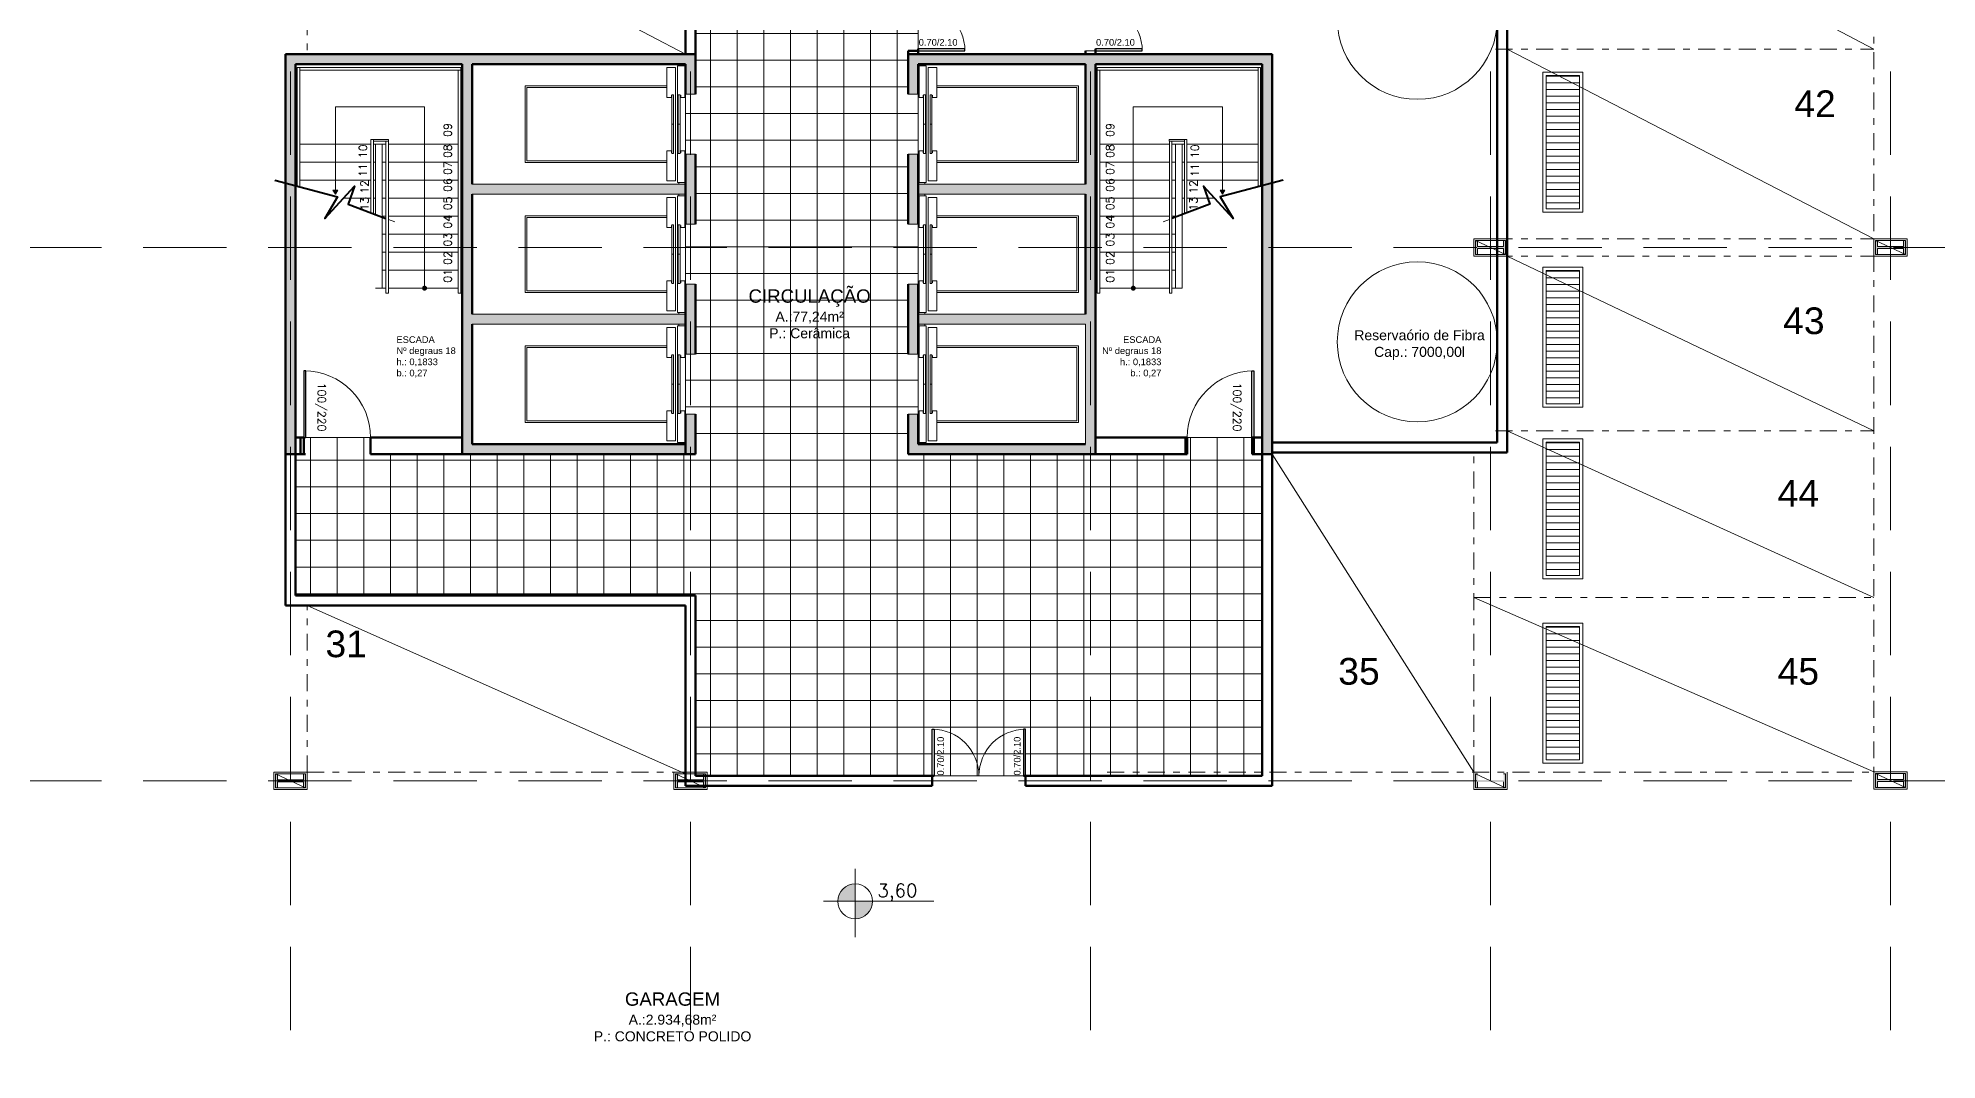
# Model space of a CAD drawing. Header units: millimetres. Extents: x 898 to 1284, y 401 to 654.
# Drawn here: x 1222.2 to 1250.69, y 437.33 to 452.65 of the extents above; entities that cross this region are included whole.
import ezdxf

# ---------------------------------------------------------------- set-up
doc = ezdxf.new("R2010")
doc.units = ezdxf.units.MM
doc.header["$LTSCALE"] = 10
doc.linetypes.add('DASHDOT', pattern=[25.4, 12.7, -6.35, 0, -6.35])
doc.linetypes.add('DASHED2', pattern=[0.375, 0.25, -0.125])
for name, color, linetype, lineweight in [('cinza 03', 252, 'Continuous', 13), ('COTA', 90, 'Continuous', 9), ('DIMS', 90, 'Continuous', 9), ('LIFTELE', 16, 'Continuous', 20), ('linha estutura', 252, 'Continuous', 13), ('PAREDES', 50, 'Continuous', 50), ('PAREDES 2', 50, 'Continuous', 50), ('Pilares', 16, 'Continuous', 20), ('pn 02', 16, 'Continuous', 20), ('pn 04', 130, 'Continuous', 40), ('PN-01', 90, 'Continuous', 13), ('PN-03', 180, 'Continuous', 30), ('TEXT', 16, 'Continuous', 20), ('texto', 16, 'Continuous', 20), ('WALLS', 90, 'Continuous', 15)]:
    doc.layers.add(name, color=color, linetype=linetype, lineweight=lineweight)
doc.styles.add('REGUA60', font='cityb___.ttf', dxfattribs={"width": 1.4})
doc.styles.get("Standard").update_dxf_attribs({"font": 'simplex.shx'})

# ---------------------------------------------------------------- blocks, each defined once
blk = doc.blocks.new('LIFTPLAN')
at = {"layer": 'LIFTELE', "color": 7, "linetype": 'Continuous'}
for p, q in [((-575, 0), (-575, 2125)), ((-575, 2125), (575, 2125)), ((-550, 0), (-550, 2100)), ((-550, 2100), (550, 2100)), ((550, 0), (550, 2100)), ((575, 0), (575, 2125)), ((-850, 0), (-400, 0)), ((-850, -130), (-850, 0)), ((-400, 0), (-400, -69)), ((400, 0), (850, 0)), ((400, -69), (400, 0)), ((850, 0), (850, -130)), ((-875, -180), (-900, -180)), ((875, -160), (-875, -160)), ((-875, -160), (-875, -269)), ((-875, -269), (-400, -269)), ((850, -130), (-850, -130)), ((-2, -75), (-439, -75)), ((-439, -75), (-439, -100)), ((-439, -100), (-2, -100)), ((-439, -170), (-2, -170)), ((-439, -200), (-439, -170)), ((-2, -200), (-439, -200)), ((-400, -69), (-432, -69)), ((-400, -206), (-432, -206)), ((-400, -269), (-400, -206)), ((-2, -100), (-2, -75)), ((-2, -170), (-2, -200)), ((2, -75), (439, -75)), ((2, -100), (2, -75)), ((439, -100), (2, -100)), ((439, -170), (2, -170)), ((2, -170), (2, -200)), ((2, -200), (439, -200)), ((432, -69), (400, -69)), ((400, -206), (400, -269)), ((432, -206), (400, -206)), ((400, -269), (875, -269)), ((439, -75), (439, -100)), ((439, -200), (439, -170)), ((875, -269), (875, -160)), ((900, -180), (875, -180))]:
    blk.add_line(p, q, dxfattribs=at)

msp = doc.modelspace()

# ---------------------------------------------------------------- hatches: boundary and pattern name
at = {"layer": 'cinza 03'}
h = msp.add_hatch(dxfattribs=at)
h.set_pattern_fill('_USER', color=256, scale=0.4, style=0, double=1, pattern_type=0)
h.set_pattern_definition([(0, (899.89005, 189.11928), (0, 0.4), []), (90, (899.89005, 189.11928), (-0.4, 2e-17), [])])
h.paths.add_polyline_path([(1235.407, 451.811), (1235.257, 451.811), (1235.257, 452.411), (1235.257, 452.461), (1235.407, 452.461), (1235.407, 452.491), (1235.407, 453.861), (1235.257, 453.861), (1235.257, 453.911), (1234.499, 453.911), (1234.499, 454.061), (1233.799, 454.061), (1233.799, 453.911), (1233.717, 453.911), (1233.567, 453.911), (1233.484, 453.911), (1233.484, 454.061), (1233.454, 454.061), (1232.784, 454.061), (1232.784, 453.911), (1232.067, 453.911), (1232.067, 452.411), (1232.067, 451.811), (1231.917, 451.811), (1231.917, 450.911), (1232.067, 450.911), (1232.067, 449.861), (1231.917, 449.861), (1231.917, 448.961), (1232.067, 448.961), (1232.067, 447.911), (1231.917, 447.911), (1231.917, 447.011), (1232.067, 447.011), (1232.067, 446.411), (1228.567, 446.411), (1227.192, 446.411), (1227.192, 446.661), (1226.192, 446.661), (1226.192, 446.411), (1226.067, 446.411), (1226.067, 444.291), (1232.067, 444.291), (1232.067, 441.586), (1235.617, 441.586), (1235.617, 442.286), (1235.647, 442.286), (1235.647, 442.285, -0.401712), (1236.317, 441.586, -0.401712), (1236.987, 442.285), (1236.987, 442.286), (1237.017, 442.286), (1237.017, 441.586), (1240.567, 441.586), (1240.567, 446.411), (1240.417, 446.411), (1240.417, 446.661), (1239.442, 446.661), (1239.442, 446.411), (1239.154, 446.411), (1238.067, 446.411), (1235.257, 446.411), (1235.257, 447.011), (1235.407, 447.011), (1235.407, 447.911), (1235.257, 447.911), (1235.257, 448.961), (1235.407, 448.961), (1235.407, 449.861), (1235.257, 449.861), (1235.257, 450.911), (1235.407, 450.911)])
h.paths.add_polyline_path([(1235.647, 442.285), (1235.647, 441.586), (1236.317, 441.586, 0.401712)], flags=16)
h.paths.add_polyline_path([(1236.987, 442.285, 0.401712), (1236.317, 441.586), (1236.987, 441.586)], flags=16)
h.paths.add_polyline_path([(1232.825, 448.933), (1234.73, 448.933), (1234.73, 447.967), (1232.825, 447.967)], flags=24)
h.paths.add_polyline_path([(1235.667, 441.58), (1235.667, 442.2), (1235.821, 442.2), (1235.821, 441.58)], flags=9)
h.paths.add_polyline_path([(1236.813, 441.58), (1236.813, 442.2), (1236.967, 442.2), (1236.967, 441.58)], flags=9)
h = msp.add_hatch(color=256, dxfattribs=at)
h.paths.add_polyline_path([(1231.992, 452.411), (1225.992, 452.411), (1225.992, 449.511), (1226.067, 449.511), (1226.067, 452.261), (1228.567, 452.261), (1228.567, 449.511), (1228.717, 449.511), (1228.717, 450.311), (1231.917, 450.311), (1231.917, 450.461), (1228.717, 450.461), (1228.717, 452.261), (1231.917, 452.261), (1231.917, 451.811), (1231.992, 451.811)])
h.paths.add_polyline_path([(1232.067, 452.411), (1231.992, 452.411), (1231.992, 451.811), (1232.067, 451.811)])
h.paths.add_polyline_path([(1232.067, 450.911), (1231.992, 450.911), (1231.992, 449.861), (1232.067, 449.861)])
h.paths.add_polyline_path([(1231.992, 450.911), (1231.917, 450.911), (1231.917, 450.461), (1231.917, 449.861), (1231.992, 449.861)], flags=17)
h.paths.add_polyline_path([(1232.067, 448.961), (1231.992, 448.961), (1231.992, 447.911), (1232.067, 447.911)])
h.paths.add_polyline_path([(1231.917, 448.511), (1228.717, 448.511), (1228.717, 449.511), (1228.567, 449.511), (1228.567, 446.411), (1231.917, 446.411), (1231.917, 446.561), (1228.717, 446.561), (1228.717, 448.361), (1231.917, 448.361)])
h.paths.add_polyline_path([(1231.992, 448.961), (1231.917, 448.961), (1231.917, 448.511), (1231.917, 447.911), (1231.992, 447.911)])
h.paths.add_polyline_path([(1232.067, 447.011), (1231.992, 447.011), (1231.992, 446.411), (1232.067, 446.411)])
h.paths.add_polyline_path([(1231.992, 447.011), (1231.917, 447.011), (1231.917, 446.561), (1231.917, 446.411), (1231.992, 446.411)])
h.paths.add_polyline_path([(1225.992, 452.411), (1225.917, 452.411), (1225.917, 449.511), (1225.992, 449.511)])
h.paths.add_polyline_path([(1226.067, 449.511), (1225.992, 449.511), (1225.992, 446.411), (1226.067, 446.411)])
h.paths.add_polyline_path([(1225.992, 449.511), (1225.917, 449.511), (1225.917, 446.411), (1225.992, 446.411)])
h = msp.add_hatch(color=256, dxfattribs=at)
h.paths.add_polyline_path([(1237.992, 452.411), (1235.257, 452.411), (1235.257, 451.811), (1235.407, 451.811), (1235.407, 452.261), (1237.917, 452.261), (1237.917, 450.461), (1235.407, 450.461), (1235.407, 450.311), (1237.917, 450.311), (1237.917, 449.511), (1237.992, 449.511)])
h.paths.add_polyline_path([(1235.407, 450.911), (1235.257, 450.911), (1235.257, 449.861), (1235.407, 449.861)], flags=17)
h.paths.add_polyline_path([(1235.407, 448.961), (1235.257, 448.961), (1235.257, 447.911), (1235.407, 447.911)], flags=17)
h.paths.add_polyline_path([(1235.407, 447.011), (1235.257, 447.011), (1235.257, 446.411), (1237.992, 446.411), (1237.992, 449.511), (1237.917, 449.511), (1237.917, 448.511), (1235.407, 448.511), (1235.407, 448.361), (1237.917, 448.361), (1237.917, 446.561), (1235.407, 446.561)])
h.paths.add_polyline_path([(1238.067, 449.511), (1237.992, 449.511), (1237.992, 446.411), (1238.067, 446.411)])
h.paths.add_polyline_path([(1238.067, 452.261), (1240.567, 452.261), (1240.567, 449.511), (1240.717, 449.511), (1240.717, 452.411), (1237.992, 452.411), (1237.992, 449.511), (1238.067, 449.511)])
h.paths.add_polyline_path([(1240.717, 449.511), (1240.567, 449.511), (1240.567, 446.411), (1240.717, 446.411)])
h = msp.add_hatch(dxfattribs=at)
h.set_pattern_fill('_USER', color=256, scale=0.1, style=0, pattern_type=0)
h.set_pattern_definition([(0, (1089.91047, 197.37955), (0, 0.1), [])])
h.paths.add_polyline_path([(1245.326, 452.089), (1244.826, 452.089), (1244.826, 450.089), (1245.326, 450.089)])
h = msp.add_hatch(dxfattribs=at)
h.set_pattern_fill('_USER', color=256, scale=0.1, style=0, pattern_type=0)
h.set_pattern_definition([(0, (1089.91047, 194.45578), (0, 0.1), [])])
h.paths.add_polyline_path([(1245.326, 449.165), (1244.826, 449.165), (1244.826, 447.165), (1245.326, 447.165)])
h = msp.add_hatch(dxfattribs=at)
h.set_pattern_fill('_USER', color=256, scale=0.1, style=0, pattern_type=0)
h.set_pattern_definition([(0, (1089.91047, 191.88111), (0, 0.1), [])])
h.paths.add_polyline_path([(1245.326, 446.591), (1244.826, 446.591), (1244.826, 444.591), (1245.326, 444.591)])
h = msp.add_hatch(dxfattribs=at)
h.set_pattern_fill('_USER', color=256, scale=0.1, style=0, pattern_type=0)
h.set_pattern_definition([(0, (1089.91047, 189.11928), (0, 0.1), [])])
h.paths.add_polyline_path([(1245.326, 443.829), (1244.826, 443.829), (1244.826, 441.829), (1245.326, 441.829)])
h = msp.add_hatch(color=256, dxfattribs=at)
h.paths.add_polyline_path([(1234.461, 439.967, 0.414214), (1234.2, 439.706), (1234.461, 439.706)])
h.paths.add_polyline_path([(1234.461, 439.444, 0.414214), (1234.723, 439.706), (1234.461, 439.706)])
at = {"layer": 'Pilares'}
for points in [[(1243.767, 449.616), (1243.767, 449.406), (1243.797, 449.406), (1243.797, 449.496), (1244.187, 449.496), (1244.187, 449.406), (1244.217, 449.406), (1244.217, 449.616), (1244.187, 449.616), (1244.187, 449.526), (1243.797, 449.526), (1243.797, 449.616)], [(1249.767, 449.616), (1249.767, 449.406), (1249.797, 449.406), (1249.797, 449.496), (1250.187, 449.496), (1250.187, 449.406), (1250.217, 449.406), (1250.217, 449.616), (1250.187, 449.616), (1250.187, 449.526), (1249.797, 449.526), (1249.797, 449.616)], [(1225.767, 441.616), (1225.767, 441.406), (1225.797, 441.406), (1225.797, 441.496), (1226.187, 441.496), (1226.187, 441.406), (1226.217, 441.406), (1226.217, 441.616), (1226.187, 441.616), (1226.187, 441.526), (1225.797, 441.526), (1225.797, 441.616)], [(1231.767, 441.616), (1231.767, 441.406), (1231.797, 441.406), (1231.797, 441.496), (1232.187, 441.496), (1232.187, 441.406), (1232.217, 441.406), (1232.217, 441.616), (1232.187, 441.616), (1232.187, 441.526), (1231.797, 441.526), (1231.797, 441.616)], [(1243.767, 441.616), (1243.767, 441.406), (1243.797, 441.406), (1243.797, 441.496), (1244.187, 441.496), (1244.187, 441.406), (1244.217, 441.406), (1244.217, 441.616), (1244.187, 441.616), (1244.187, 441.526), (1243.797, 441.526), (1243.797, 441.616)], [(1249.767, 441.621), (1249.767, 441.411), (1249.797, 441.411), (1249.797, 441.501), (1250.187, 441.501), (1250.187, 441.411), (1250.217, 441.411), (1250.217, 441.621), (1250.187, 441.621), (1250.187, 441.531), (1249.797, 441.531), (1249.797, 441.621)]]:
    msp.add_hatch(color=256, dxfattribs=at).paths.add_polyline_path(points)
at = {"layer": 'PN-01'}
for points in [[(1226.664, 450.31), (1226.7, 450.373), (1226.628, 450.373)], [(1239.969, 450.31), (1239.933, 450.373), (1240.005, 450.373)]]:
    msp.add_hatch(color=256, dxfattribs=at).paths.add_polyline_path(points)

# ---------------------------------------------------------------- linework, layer by layer
at = {"layer": 'cinza 03'}
for p, q in [((1226.242, 455.381), (1231.917, 452.411)), ((1244.242, 455.381), (1249.742, 452.486)), ((1235.407, 453.846), (1235.407, 452.491)), ((1244.242, 452.486), (1249.742, 449.641)), ((1226.067, 448.901), (1226.067, 452.261)), ((1226.067, 452.261), (1228.567, 452.261)), ((1228.567, 448.361), (1228.567, 452.261)), ((1238.067, 448.361), (1238.067, 452.261)), ((1240.567, 452.261), (1238.067, 452.261)), ((1240.567, 448.901), (1240.567, 452.261)), ((1231.917, 451.811), (1231.917, 450.911)), ((1235.407, 451.811), (1235.407, 450.911)), ((1231.917, 449.861), (1231.917, 448.961)), ((1235.407, 449.861), (1235.407, 448.961)), ((1244.242, 449.381), (1249.742, 446.761)), ((1231.917, 447.911), (1231.917, 447.011)), ((1235.407, 447.911), (1235.407, 447.011)), ((1227.192, 446.661), (1226.192, 446.661)), ((1239.417, 446.661), (1240.412, 446.661)), ((1244.242, 446.761), (1249.742, 444.261)), ((1240.717, 446.411), (1243.742, 441.641)), ((1226.242, 444.141), (1231.917, 441.616)), ((1243.742, 444.261), (1249.742, 441.646)), ((1237.017, 441.586), (1235.607, 441.586))]:
    msp.add_line(p, q, dxfattribs=at)
for points in [[(1244.776, 450.039), (1245.376, 450.039), (1245.376, 452.139), (1244.776, 452.139)], [(1244.826, 450.089), (1245.326, 450.089), (1245.326, 452.089), (1244.826, 452.089)], [(1244.776, 447.115), (1245.376, 447.115), (1245.376, 449.215), (1244.776, 449.215)], [(1244.826, 447.165), (1245.326, 447.165), (1245.326, 449.165), (1244.826, 449.165)], [(1244.776, 444.541), (1245.376, 444.541), (1245.376, 446.641), (1244.776, 446.641)], [(1244.826, 444.591), (1245.326, 444.591), (1245.326, 446.591), (1244.826, 446.591)], [(1244.776, 441.779), (1245.376, 441.779), (1245.376, 443.879), (1244.776, 443.879)], [(1244.826, 441.829), (1245.326, 441.829), (1245.326, 443.829), (1244.826, 443.829)]]:
    msp.add_lwpolyline(points, close=True, dxfattribs=at)
for points in [[(1227.46, 449.931), (1227.556, 449.895)], [(1239.173, 449.931), (1239.078, 449.895)]]:
    msp.add_lwpolyline(points, dxfattribs=at)
for centre, radius, start, end in [((1235.407, 452.461), 0.7, 0, 90), ((1238.067, 452.461), 0.7, 0, 90), ((1226.192, 446.661), 1, 0, 90), ((1240.442, 446.661), 1, 90, 180), ((1235.617, 441.586), 0.7, 0, 90), ((1237.017, 441.586), 0.7, 90, 180)]:
    msp.add_arc(centre, radius, start, end, dxfattribs=at)
at = {"layer": 'COTA'}
for p, q in [((1234.461, 440.193), (1234.461, 439.168)), ((1233.987, 439.706), (1235.64, 439.706))]:
    msp.add_line(p, q, dxfattribs=at)
msp.add_circle((1234.461, 439.706), 0.261, dxfattribs=at)
at = {"layer": 'linha estutura', "linetype": 'DASHED2', "ltscale": 0.5}
for p, q in [((1225.992, 415.274), (1225.992, 468.042)), ((1231.992, 415.274), (1231.992, 467.733)), ((1237.992, 415.274), (1237.992, 467.424)), ((1243.992, 415.274), (1243.992, 467.114)), ((1249.992, 415.274), (1249.992, 466.805)), ((1184.408, 449.511), (1283.558, 449.511)), ((1184.408, 449.511), (1283.558, 449.511)), ((1184.408, 441.511), (1283.558, 441.511))]:
    msp.add_line(p, q, dxfattribs=at)
at = {"layer": 'PAREDES'}
for p, q in [((1226.067, 446.411), (1226.067, 452.261)), ((1240.567, 446.411), (1240.567, 452.261)), ((1226.192, 446.661), (1226.067, 446.661)), ((1226.142, 446.411), (1226.142, 446.661)), ((1226.192, 446.411), (1226.192, 446.661)), ((1226.192, 446.411), (1226.192, 446.661)), ((1227.192, 446.411), (1227.192, 446.661)), ((1228.567, 446.661), (1227.192, 446.661)), ((1227.192, 446.411), (1227.192, 446.661)), ((1227.192, 446.411), (1227.192, 446.661)), ((1238.067, 446.661), (1239.417, 446.661)), ((1239.154, 446.661), (1239.442, 446.661)), ((1239.417, 446.411), (1239.417, 446.661)), ((1239.417, 446.411), (1239.417, 446.661)), ((1239.417, 446.411), (1239.417, 446.661)), ((1239.442, 446.411), (1239.442, 446.661)), ((1239.442, 446.411), (1239.442, 446.661)), ((1239.442, 446.411), (1239.442, 446.661)), ((1240.417, 446.411), (1240.417, 446.661)), ((1240.417, 446.661), (1240.567, 446.661)), ((1240.417, 446.411), (1240.417, 446.661)), ((1240.442, 446.411), (1240.442, 446.661)), ((1240.442, 446.661), (1240.567, 446.661)), ((1240.442, 446.411), (1240.442, 446.661)), ((1226.217, 446.411), (1225.917, 446.411)), ((1228.567, 446.411), (1227.192, 446.411)), ((1238.067, 446.411), (1239.417, 446.411)), ((1239.154, 446.411), (1239.442, 446.411)), ((1240.417, 446.411), (1240.567, 446.411)), ((1240.417, 446.411), (1240.717, 446.411))]:
    msp.add_line(p, q, dxfattribs=at)
at = {"layer": 'PAREDES', "linetype": 'Continuous'}
for p, q in [((1228.567, 452.261), (1228.567, 446.411)), ((1228.717, 452.261), (1228.717, 450.461)), ((1237.917, 452.261), (1237.917, 450.461)), ((1238.067, 452.261), (1238.067, 446.411)), ((1228.717, 450.311), (1228.717, 448.511)), ((1237.917, 450.311), (1237.917, 448.511)), ((1228.717, 448.361), (1228.717, 446.561))]:
    msp.add_line(p, q, dxfattribs=at)
at = {"layer": 'PAREDES 2'}
for p, q in [((1231.917, 462.48), (1231.917, 452.411)), ((1244.092, 461.861), (1244.092, 446.586)), ((1244.242, 461.853), (1244.242, 446.436)), ((1232.067, 453.911), (1232.067, 452.411)), ((1232.067, 452.411), (1225.917, 452.411)), ((1225.917, 446.411), (1225.917, 452.411)), ((1232.067, 452.411), (1232.067, 451.811)), ((1235.407, 452.461), (1235.257, 452.461)), ((1235.257, 452.461), (1235.257, 452.053)), ((1235.257, 452.411), (1235.257, 451.811)), ((1240.717, 452.411), (1235.257, 452.411)), ((1235.407, 452.491), (1235.407, 452.411)), ((1237.917, 452.411), (1237.917, 452.461)), ((1238.067, 452.411), (1238.067, 452.491)), ((1238.067, 452.491), (1238.067, 452.411)), ((1240.717, 452.411), (1240.717, 446.411)), ((1228.567, 452.261), (1226.067, 452.261)), ((1231.917, 452.261), (1228.717, 452.261)), ((1231.917, 452.261), (1231.917, 451.811)), ((1235.407, 452.261), (1235.407, 451.811)), ((1237.917, 452.261), (1235.407, 452.261)), ((1238.067, 452.261), (1240.567, 452.261)), ((1240.717, 446.411), (1240.717, 452.261)), ((1231.917, 450.911), (1231.917, 449.861)), ((1232.067, 450.911), (1232.067, 449.861)), ((1235.257, 450.911), (1235.257, 449.861)), ((1235.407, 450.911), (1235.407, 449.861)), ((1231.917, 448.961), (1231.917, 447.911)), ((1232.067, 448.961), (1232.067, 447.911)), ((1235.257, 448.961), (1235.257, 447.911)), ((1235.407, 448.961), (1235.407, 447.911)), ((1231.917, 447.011), (1231.917, 446.411)), ((1232.067, 447.011), (1232.067, 446.411)), ((1235.257, 447.011), (1235.257, 446.411)), ((1235.407, 447.011), (1235.407, 446.561)), ((1225.917, 446.411), (1225.917, 444.141)), ((1226.067, 446.411), (1226.067, 444.291)), ((1228.567, 446.411), (1232.067, 446.411)), ((1228.717, 446.561), (1231.917, 446.561)), ((1238.067, 446.411), (1235.257, 446.411)), ((1237.917, 446.561), (1235.407, 446.561)), ((1240.567, 446.411), (1240.567, 441.586)), ((1240.717, 446.586), (1244.092, 446.586)), ((1240.717, 446.436), (1244.242, 446.436)), ((1240.717, 446.411), (1240.717, 441.436)), ((1225.917, 444.141), (1231.917, 444.141)), ((1226.067, 444.291), (1232.067, 444.291)), ((1231.917, 441.436), (1231.917, 444.141)), ((1232.067, 441.586), (1232.067, 444.291)), ((1232.067, 441.586), (1235.647, 441.586)), ((1235.647, 441.586), (1235.567, 441.586)), ((1235.617, 441.586), (1235.617, 441.436)), ((1236.987, 441.586), (1240.567, 441.586)), ((1237.017, 441.586), (1237.017, 441.436)), ((1231.917, 441.436), (1235.617, 441.436)), ((1235.617, 441.436), (1235.567, 441.436)), ((1237.017, 441.436), (1240.717, 441.436))]:
    msp.add_line(p, q, dxfattribs=at)
at = {"layer": 'Pilares'}
for p, q in [((1243.742, 449.641), (1243.742, 449.381)), ((1243.742, 449.641), (1244.242, 449.641)), ((1243.767, 449.616), (1244.217, 449.616)), ((1244.217, 449.406), (1243.767, 449.616)), ((1244.242, 449.641), (1244.242, 449.381)), ((1249.742, 449.641), (1249.742, 449.381)), ((1249.742, 449.641), (1250.242, 449.641)), ((1249.767, 449.616), (1250.217, 449.616)), ((1250.217, 449.406), (1249.767, 449.616)), ((1250.242, 449.641), (1250.242, 449.381)), ((1243.742, 449.381), (1244.242, 449.381)), ((1243.767, 449.406), (1244.217, 449.406)), ((1249.742, 449.381), (1250.242, 449.381)), ((1249.767, 449.406), (1250.217, 449.406)), ((1225.742, 441.641), (1225.742, 441.381)), ((1225.742, 441.641), (1226.242, 441.641)), ((1225.767, 441.616), (1226.217, 441.616)), ((1226.217, 441.406), (1225.767, 441.616)), ((1226.242, 441.641), (1226.242, 441.381)), ((1231.742, 441.641), (1231.742, 441.381)), ((1231.742, 441.641), (1232.242, 441.641)), ((1231.767, 441.616), (1232.217, 441.616)), ((1232.217, 441.406), (1231.767, 441.616)), ((1232.242, 441.641), (1232.242, 441.381)), ((1243.742, 441.641), (1243.742, 441.381)), ((1244.217, 441.406), (1243.767, 441.616)), ((1244.242, 441.641), (1244.242, 441.381)), ((1249.742, 441.646), (1249.742, 441.386)), ((1249.742, 441.646), (1250.242, 441.646)), ((1249.767, 441.621), (1250.217, 441.621)), ((1250.217, 441.411), (1249.767, 441.621)), ((1250.242, 441.646), (1250.242, 441.386)), ((1225.742, 441.381), (1226.242, 441.381)), ((1225.767, 441.406), (1226.217, 441.406)), ((1231.742, 441.381), (1232.242, 441.381)), ((1231.767, 441.406), (1232.217, 441.406)), ((1243.742, 441.381), (1244.242, 441.381)), ((1243.767, 441.406), (1244.217, 441.406)), ((1249.742, 441.386), (1250.242, 441.386)), ((1249.767, 441.411), (1250.217, 441.411))]:
    msp.add_line(p, q, dxfattribs=at)
at = {"layer": 'Pilares', "linetype": 'Continuous'}
for p, q in [((1243.797, 449.526), (1243.797, 449.616)), ((1243.797, 449.526), (1244.187, 449.526)), ((1244.187, 449.526), (1244.187, 449.616)), ((1249.797, 449.526), (1249.797, 449.616)), ((1249.797, 449.526), (1250.187, 449.526)), ((1250.187, 449.526), (1250.187, 449.616)), ((1243.797, 449.406), (1243.797, 449.496)), ((1243.797, 449.496), (1244.187, 449.496)), ((1244.187, 449.406), (1244.187, 449.496)), ((1249.797, 449.406), (1249.797, 449.496)), ((1249.797, 449.496), (1250.187, 449.496)), ((1250.187, 449.406), (1250.187, 449.496)), ((1225.797, 441.526), (1225.797, 441.616)), ((1225.797, 441.526), (1226.187, 441.526)), ((1226.187, 441.526), (1226.187, 441.616)), ((1231.797, 441.526), (1231.797, 441.616)), ((1231.797, 441.526), (1232.187, 441.526)), ((1232.187, 441.526), (1232.187, 441.616)), ((1249.797, 441.531), (1249.797, 441.621)), ((1249.797, 441.531), (1250.187, 441.531)), ((1250.187, 441.531), (1250.187, 441.621)), ((1225.797, 441.406), (1225.797, 441.496)), ((1225.797, 441.496), (1226.187, 441.496)), ((1226.187, 441.406), (1226.187, 441.496)), ((1231.797, 441.406), (1231.797, 441.496)), ((1231.797, 441.496), (1232.187, 441.496)), ((1232.187, 441.406), (1232.187, 441.496)), ((1243.797, 441.406), (1243.797, 441.496)), ((1244.187, 441.406), (1244.187, 441.496)), ((1249.797, 441.411), (1249.797, 441.501)), ((1249.797, 441.501), (1250.187, 441.501)), ((1250.187, 441.411), (1250.187, 441.501))]:
    msp.add_line(p, q, dxfattribs=at)
for points in [[(1243.797, 449.616), (1243.767, 449.616), (1243.767, 449.406), (1243.797, 449.406)], [(1244.187, 449.406), (1244.217, 449.406), (1244.217, 449.616), (1244.187, 449.616)], [(1249.797, 449.616), (1249.767, 449.616), (1249.767, 449.406), (1249.797, 449.406)], [(1250.187, 449.406), (1250.217, 449.406), (1250.217, 449.616), (1250.187, 449.616)], [(1225.797, 441.616), (1225.767, 441.616), (1225.767, 441.406), (1225.797, 441.406)], [(1226.187, 441.406), (1226.217, 441.406), (1226.217, 441.616), (1226.187, 441.616)], [(1231.797, 441.616), (1231.767, 441.616), (1231.767, 441.406), (1231.797, 441.406)], [(1232.187, 441.406), (1232.217, 441.406), (1232.217, 441.616), (1232.187, 441.616)], [(1243.797, 441.616), (1243.767, 441.616), (1243.767, 441.406), (1243.797, 441.406)], [(1244.187, 441.406), (1244.217, 441.406), (1244.217, 441.616), (1244.187, 441.616)], [(1249.797, 441.621), (1249.767, 441.621), (1249.767, 441.411), (1249.797, 441.411)], [(1250.187, 441.411), (1250.217, 441.411), (1250.217, 441.621), (1250.187, 441.621)]]:
    msp.add_lwpolyline(points, dxfattribs=at)
at = {"layer": 'pn 02'}
for p, q in [((1226.067, 451.061), (1226.093, 451.061)), ((1226.131, 451.061), (1227.198, 451.061)), ((1227.236, 451.061), (1227.267, 451.061)), ((1227.267, 450.004), (1227.267, 451.061)), ((1227.267, 451.061), (1227.367, 451.061)), ((1227.367, 448.901), (1227.367, 451.061)), ((1227.367, 451.061), (1227.422, 451.061)), ((1227.46, 451.061), (1228.505, 451.061)), ((1228.543, 451.061), (1228.567, 451.061)), ((1238.091, 451.061), (1238.067, 451.061)), ((1239.173, 451.061), (1238.129, 451.061)), ((1239.267, 451.061), (1239.211, 451.061)), ((1239.267, 448.901), (1239.267, 451.061)), ((1239.367, 451.061), (1239.267, 451.061)), ((1239.367, 448.901), (1239.367, 451.061)), ((1239.398, 451.061), (1239.367, 451.061)), ((1240.503, 451.061), (1239.436, 451.061)), ((1240.567, 451.061), (1240.541, 451.061)), ((1226.067, 450.791), (1226.093, 450.791)), ((1226.131, 450.791), (1227.198, 450.791)), ((1227.236, 450.791), (1227.267, 450.791)), ((1227.367, 450.791), (1227.422, 450.791)), ((1227.46, 450.791), (1228.505, 450.791)), ((1228.543, 450.791), (1228.567, 450.791)), ((1238.091, 450.791), (1238.067, 450.791)), ((1239.173, 450.791), (1238.129, 450.791)), ((1239.267, 450.791), (1239.211, 450.791)), ((1239.398, 450.791), (1239.367, 450.791)), ((1240.503, 450.791), (1239.436, 450.791)), ((1240.567, 450.791), (1240.541, 450.791)), ((1226.067, 450.521), (1226.093, 450.521)), ((1226.131, 450.521), (1227.198, 450.521)), ((1227.236, 450.521), (1227.267, 450.521)), ((1227.367, 450.521), (1227.422, 450.521)), ((1227.46, 450.521), (1228.505, 450.521)), ((1228.543, 450.521), (1228.567, 450.521)), ((1238.091, 450.521), (1238.067, 450.521)), ((1239.173, 450.521), (1238.129, 450.521)), ((1239.267, 450.521), (1239.211, 450.521)), ((1239.398, 450.521), (1239.367, 450.521)), ((1240.503, 450.521), (1239.436, 450.521)), ((1240.567, 450.521), (1240.541, 450.521)), ((1226.785, 450.251), (1227.198, 450.251)), ((1227.236, 450.251), (1227.267, 450.251)), ((1227.367, 450.251), (1227.422, 450.251)), ((1227.46, 450.251), (1228.505, 450.251)), ((1228.543, 450.251), (1228.567, 450.251)), ((1238.091, 450.251), (1238.067, 450.251)), ((1239.173, 450.251), (1238.129, 450.251)), ((1239.267, 450.251), (1239.211, 450.251)), ((1239.398, 450.251), (1239.367, 450.251)), ((1239.849, 450.251), (1239.436, 450.251)), ((1227.367, 449.981), (1227.422, 449.981)), ((1227.46, 449.981), (1228.505, 449.981)), ((1228.543, 449.981), (1228.567, 449.981)), ((1238.091, 449.981), (1238.067, 449.981)), ((1239.173, 449.981), (1238.129, 449.981)), ((1239.267, 449.981), (1239.211, 449.981)), ((1227.367, 449.711), (1227.422, 449.711)), ((1227.46, 449.711), (1228.505, 449.711)), ((1228.543, 449.711), (1228.567, 449.711)), ((1238.091, 449.711), (1238.067, 449.711)), ((1239.173, 449.711), (1238.129, 449.711)), ((1239.267, 449.711), (1239.211, 449.711)), ((1227.367, 449.441), (1227.422, 449.441)), ((1227.46, 449.441), (1228.505, 449.441)), ((1228.543, 449.441), (1228.567, 449.441)), ((1238.091, 449.441), (1238.067, 449.441)), ((1239.173, 449.441), (1238.129, 449.441)), ((1239.267, 449.441), (1239.211, 449.441)), ((1227.367, 449.171), (1227.422, 449.171)), ((1227.46, 449.171), (1228.505, 449.171)), ((1228.543, 449.171), (1228.567, 449.171)), ((1238.091, 449.171), (1238.067, 449.171)), ((1239.173, 449.171), (1238.129, 449.171)), ((1239.267, 449.171), (1239.211, 449.171)), ((1227.267, 448.901), (1227.367, 448.901)), ((1227.367, 448.901), (1227.422, 448.901)), ((1227.46, 448.901), (1228.505, 448.901)), ((1228.543, 448.901), (1228.567, 448.901)), ((1238.091, 448.901), (1238.067, 448.901)), ((1239.173, 448.901), (1238.129, 448.901)), ((1239.267, 448.901), (1239.211, 448.901)), ((1239.367, 448.901), (1239.267, 448.901))]:
    msp.add_line(p, q, dxfattribs=at)
for points in [[(1226.093, 452.209), (1228.543, 452.209), (1228.543, 452.171), (1226.131, 452.171)], [(1226.093, 450.42), (1226.093, 452.209)], [(1226.131, 450.42), (1226.131, 452.209)], [(1228.543, 452.209), (1228.543, 448.824), (1228.505, 448.824), (1228.505, 452.171)], [(1238.091, 452.209), (1238.091, 448.824), (1238.129, 448.824), (1238.129, 452.171)], [(1240.541, 452.209), (1238.091, 452.209), (1238.091, 452.171), (1240.503, 452.171)], [(1240.503, 450.42), (1240.503, 452.209)], [(1240.541, 450.42), (1240.541, 452.209)], [(1227.198, 451.107), (1227.198, 451.133), (1227.462, 451.133), (1227.462, 451.107), (1227.236, 451.107)], [(1227.198, 451.133), (1227.198, 450.03)], [(1227.236, 450.016), (1227.236, 451.133)], [(1227.46, 451.107), (1227.46, 448.827), (1227.422, 448.827), (1227.422, 451.107)], [(1239.436, 451.107), (1239.436, 451.133), (1239.172, 451.133), (1239.172, 451.107), (1239.398, 451.107)], [(1239.173, 451.107), (1239.173, 448.827), (1239.211, 448.827), (1239.211, 451.107)], [(1239.398, 450.016), (1239.398, 451.133)], [(1239.436, 451.133), (1239.436, 450.03)]]:
    msp.add_lwpolyline(points, dxfattribs=at)
for centre in [(1242.892, 452.933), (1242.892, 448.096)]:
    msp.add_circle(centre, 1.2, dxfattribs=at)
at = {"layer": 'pn 04'}
for points in [[(1225.756, 450.521), (1226.698, 450.269), (1226.505, 449.947), (1226.95, 450.429), (1226.854, 450.159), (1227.422, 449.945)], [(1240.878, 450.521), (1239.936, 450.269), (1240.129, 449.947), (1239.684, 450.429), (1239.779, 450.159), (1239.211, 449.945)]]:
    msp.add_lwpolyline(points, dxfattribs=at)
at = {"layer": 'PN-01', "linetype": 'DASHDOT', "ltscale": 0.002}
for p, q in [((1249.742, 461.561), (1249.742, 441.641)), ((1226.242, 455.381), (1226.242, 452.411)), ((1244.067, 452.486), (1249.742, 452.486)), ((1244.067, 449.641), (1249.742, 449.641)), ((1244.067, 449.381), (1249.742, 449.381)), ((1244.067, 446.761), (1249.742, 446.761)), ((1243.742, 441.641), (1243.742, 446.436)), ((1226.242, 441.641), (1226.242, 444.141)), ((1243.742, 444.261), (1249.742, 444.261)), ((1226.242, 441.641), (1231.917, 441.641)), ((1238.242, 441.641), (1249.742, 441.641))]:
    msp.add_line(p, q, dxfattribs=at)
at = {"layer": 'PN-01', "linetype": 'DASHDOT'}
msp.add_line((1238.067, 452.461), (1237.917, 452.461), dxfattribs=at)
at = {"layer": 'PN-01'}
for p, q in [((1228.001, 451.618), (1226.664, 451.618)), ((1226.664, 451.618), (1226.664, 450.31)), ((1228.001, 448.901), (1228.001, 451.618)), ((1238.632, 448.901), (1238.632, 451.618)), ((1238.632, 451.618), (1239.969, 451.618)), ((1239.969, 451.618), (1239.969, 450.31))]:
    msp.add_line(p, q, dxfattribs=at)
for points in [[(1226.664, 450.31), (1226.7, 450.373), (1226.628, 450.373)], [(1239.969, 450.31), (1239.933, 450.373), (1240.005, 450.373)]]:
    msp.add_lwpolyline(points, close=True, dxfattribs=at)
at = {"layer": 'PN-01', "const_width": 0.0375}
for points in [[(1227.983, 448.901, -1), (1228.02, 448.901, -1)], [(1238.651, 448.901, 1), (1238.614, 448.901, 1)]]:
    msp.add_lwpolyline(points, format="xyb", close=True, dxfattribs=at)
at = {"layer": 'PN-03'}
for points in [[(1235.407, 452.461), (1236.107, 452.461), (1236.107, 452.491), (1235.407, 452.491)], [(1238.067, 452.461), (1238.767, 452.461), (1238.767, 452.491), (1238.067, 452.491)], [(1226.192, 446.661), (1226.222, 446.661), (1226.222, 447.661), (1226.192, 447.661)], [(1240.442, 446.661), (1240.412, 446.661), (1240.412, 447.661), (1240.442, 447.661)], [(1235.617, 441.586), (1235.617, 442.286), (1235.647, 442.286), (1235.647, 441.586)], [(1237.017, 441.586), (1237.017, 442.286), (1236.987, 442.286), (1236.987, 441.586)]]:
    msp.add_lwpolyline(points, close=True, dxfattribs=at)
at = {"layer": 'WALLS', "linetype": 'Continuous'}
for p, q in [((1231.917, 451.811), (1231.917, 452.261)), ((1237.917, 452.261), (1235.407, 452.261)), ((1235.407, 451.811), (1235.407, 452.261)), ((1237.917, 450.461), (1237.917, 452.261)), ((1231.917, 451.811), (1232.067, 451.811)), ((1235.407, 451.811), (1235.257, 451.811)), ((1231.917, 450.461), (1231.917, 450.911)), ((1232.067, 450.911), (1231.917, 450.911)), ((1235.257, 450.911), (1235.407, 450.911)), ((1235.407, 450.461), (1235.407, 450.911)), ((1231.917, 450.461), (1228.717, 450.461)), ((1235.407, 450.461), (1237.917, 450.461)), ((1231.917, 450.311), (1228.717, 450.311)), ((1231.917, 450.311), (1231.917, 449.861)), ((1235.407, 450.311), (1237.917, 450.311)), ((1235.407, 450.311), (1235.407, 449.861)), ((1237.917, 450.311), (1237.917, 448.511)), ((1232.067, 449.861), (1231.917, 449.861)), ((1235.257, 449.861), (1235.407, 449.861)), ((1231.917, 448.961), (1232.067, 448.961)), ((1231.917, 448.961), (1231.917, 448.511)), ((1235.407, 448.961), (1235.257, 448.961)), ((1235.407, 448.961), (1235.407, 448.511)), ((1228.717, 448.511), (1231.917, 448.511)), ((1237.917, 448.511), (1235.407, 448.511)), ((1228.717, 448.361), (1231.917, 448.361)), ((1231.917, 447.911), (1231.917, 448.361)), ((1237.917, 448.361), (1235.407, 448.361)), ((1235.407, 447.911), (1235.407, 448.361)), ((1237.917, 446.561), (1237.917, 448.361)), ((1231.917, 447.911), (1232.067, 447.911)), ((1235.407, 447.911), (1235.257, 447.911)), ((1231.917, 446.561), (1231.917, 447.011)), ((1232.067, 447.011), (1231.917, 447.011)), ((1235.257, 447.011), (1235.407, 447.011)), ((1235.407, 446.561), (1235.407, 447.011)), ((1235.407, 446.561), (1237.917, 446.561))]:
    msp.add_line(p, q, dxfattribs=at)

# ---------------------------------------------------------------- block references
at = {"layer": 'DIMS', "yscale": 0.001, "zscale": 0.001}
for p, xscale, rotation in [((1231.637, 451.361), 0.001, 90), ((1235.687, 451.361), -0.001, 270), ((1231.637, 449.411), -0.001, 90), ((1235.687, 449.411), 0.001, 270), ((1231.637, 447.461), 0.001, 90), ((1235.687, 447.461), -0.001, 270)]:
    msp.add_blockref('LIFTPLAN', p, dxfattribs=dict(at, xscale=xscale, rotation=rotation))

# ---------------------------------------------------------------- texts
at = {"layer": 'COTA'}
msp.add_text('3,60', height=0.2, dxfattribs=at).set_placement((1234.794, 439.769))
for s, insert, char_height, width, attachment_point in [('{\\fArial|b0|i0|c0|p34;0.70/2.10}', (1235.996, 452.536), 0.1, 1.367, 9), ('{\\fArial|b0|i0|c0|p34;0.70/2.10}', (1238.656, 452.536), 0.1, 1.367, 9), ('{\\fArial|b0|i0|c0|p34;CIRCULAÇÃO \\P\\H0.75x;A.:77,24m²\\PP.: Cerâmica}', (1233.777, 448.883), 0.2, 3.868, 2), ('{\\fArial|b0|i0|c0|p34;ESCADA\\PNº degraus 18\\Ph.: 0,1833\\Pb.: 0,27}', (1227.58, 447.561), 0.1, 1.367, 7), ('{\\fArial|b0|i0|c0|p34;ESCADA\\PNº degraus 18\\Ph.: 0,1833\\Pb.: 0,27}', (1239.054, 447.561), 0.1, 1.367, 9), ('{\\fArial|b0|i0|c0|p34;Reservaório de Fibra\\PCap.: 7000,00l}', (1242.926, 448.271), 0.15, 2.11374, 2), ('{\\fArial|b0|i0|c0|p34;GARAGEM\\P\\H0.75x;A.:2.934,68m²\\PP.: CONCRETO POLIDO}', (1231.721, 438.34), 0.2, 3.868, 2)]:
    msp.add_mtext(s, dxfattribs=dict(at, insert=insert, char_height=char_height, width=width, attachment_point=attachment_point))
at = {"layer": 'COTA', "char_height": 0.1, "width": 1.367, "rotation": 90}
for insert, attachment_point in [((1235.692, 442.175), 3), ((1236.942, 442.175), 9)]:
    msp.add_mtext('{\\fArial|b0|i0|c0|p34;0.70/2.10}', dxfattribs=dict(at, insert=insert, attachment_point=attachment_point))
at = {"layer": 'TEXT', "char_height": 0.4, "width": 2.242, "attachment_point": 1, "style": 'REGUA60'}
for s, insert in [('{\\fArial|b0|i0|c0|p34;42}', (1248.548, 451.867)), ('{\\fArial|b0|i0|c0|p34;43}', (1248.38, 448.612)), ('{\\fArial|b0|i0|c0|p34;44}', (1248.297, 446.025)), ('{\\fArial|b0|i0|c0|p34;31}', (1226.515, 443.767)), ('{\\fArial|b0|i0|c0|p34;35}', (1241.707, 443.355)), ('{\\fArial|b0|i0|c0|p34;45}', (1248.297, 443.355))]:
    msp.add_mtext(s, dxfattribs=dict(at, insert=insert))
at = {"layer": 'texto'}
for s, rotation, p in [('09', 90, (1228.408, 451.17)), ('09', 90, (1238.345, 451.17)), ('10', 90, (1227.138, 450.85)), ('08', 90, (1228.408, 450.853)), ('08', 90, (1238.345, 450.853)), ('10', 90, (1239.616, 450.85)), ('11', 90, (1227.138, 450.568)), ('07', 90, (1228.408, 450.599)), ('07', 90, (1238.345, 450.599)), ('11', 90, (1239.616, 450.568)), ('12', 90, (1227.161, 450.318)), ('06', 90, (1228.408, 450.345)), ('06', 90, (1238.345, 450.345)), ('12', 90, (1239.593, 450.318)), ('13', 90, (1227.161, 450.064)), ('05', 90, (1228.408, 450.069)), ('05', 90, (1238.345, 450.069)), ('13', 90, (1239.593, 450.064)), ('04', 90, (1228.408, 449.794)), ('04', 90, (1238.345, 449.794)), ('03', 90, (1228.408, 449.526)), ('03', 90, (1238.345, 449.526)), ('02', 90, (1228.408, 449.251)), ('02', 90, (1238.345, 449.251)), ('01', 90, (1228.408, 448.983)), ('01', 90, (1238.345, 448.983)), ('100/220', 270, (1226.399, 447.483)), ('100/220', 270, (1240.131, 447.483))]:
    msp.add_text(s, height=0.12, rotation=rotation, dxfattribs=at).set_placement(p)

doc.saveas('drawing.dxf')
